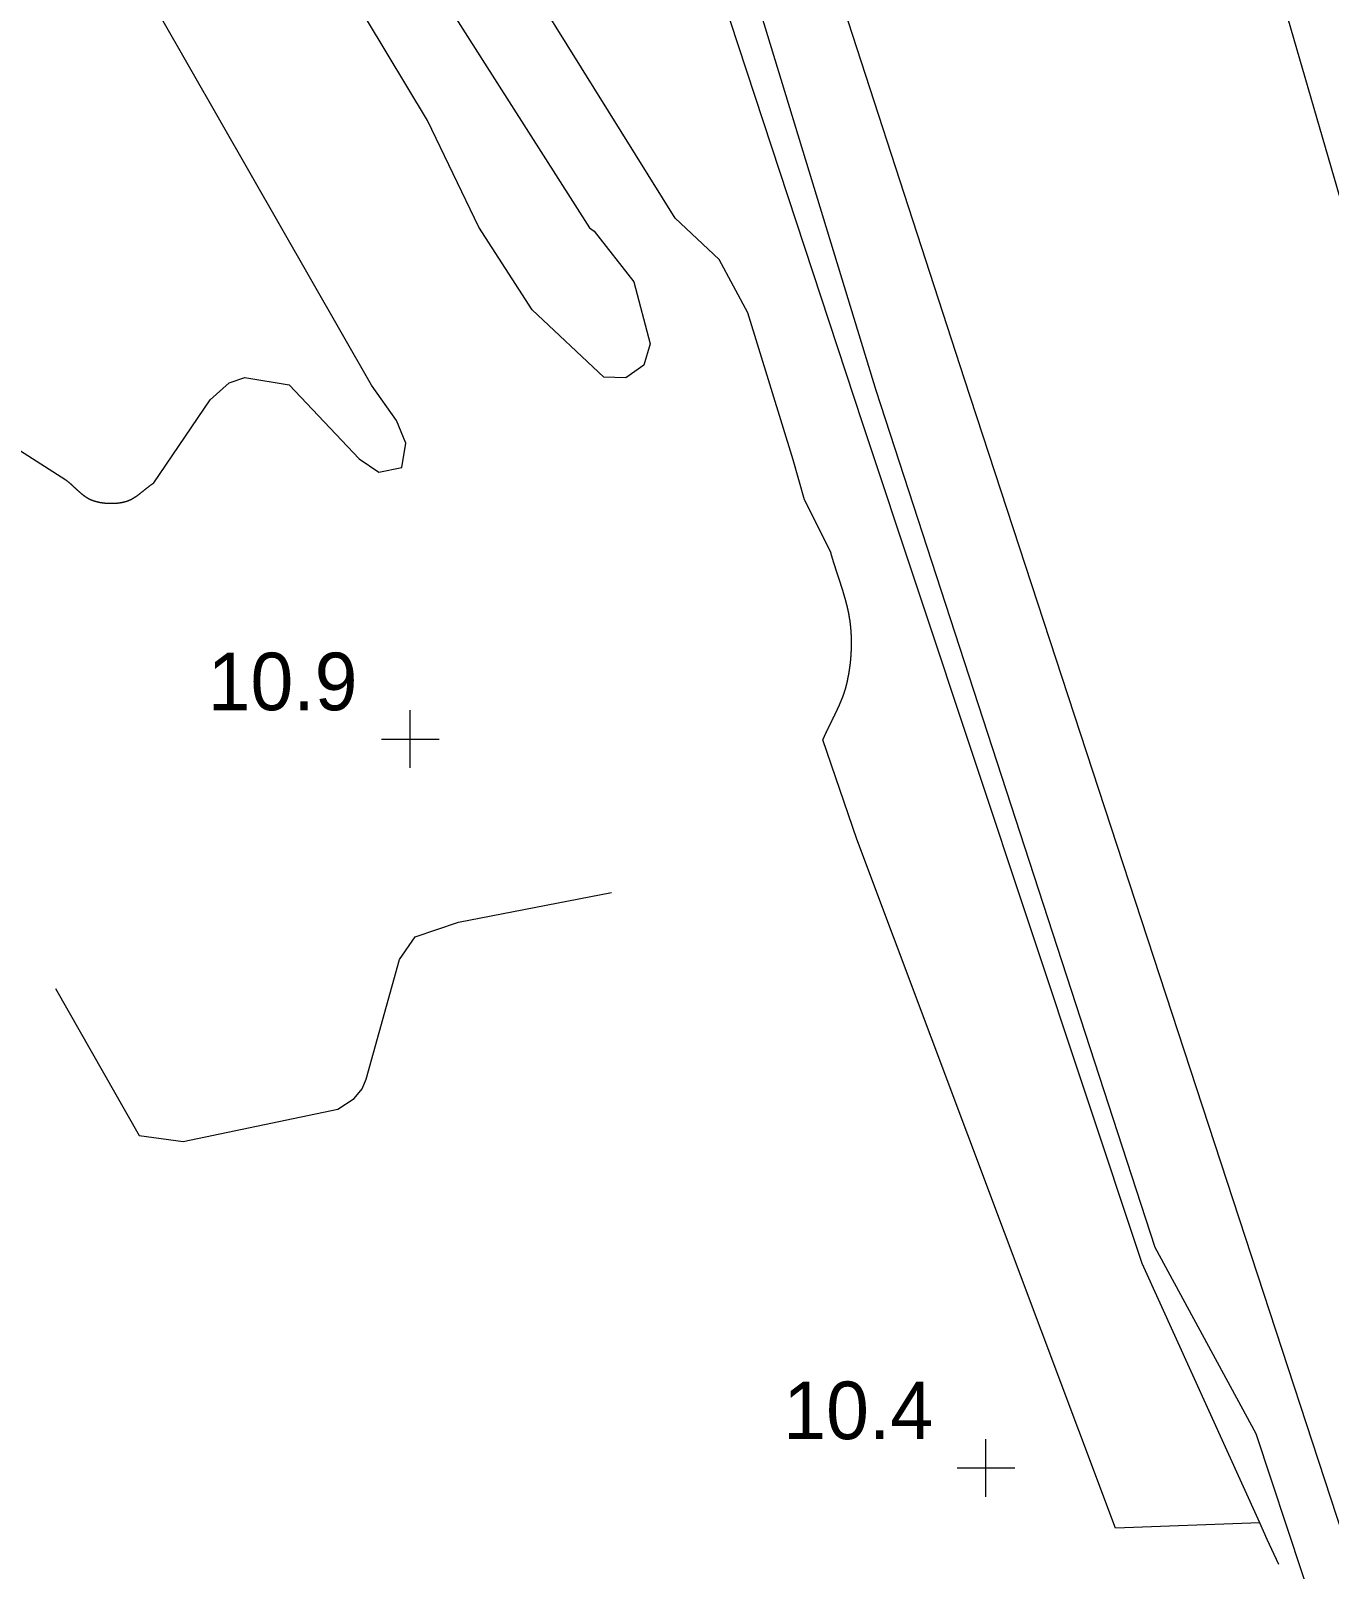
# Model space of a CAD drawing. Header units: millimetres. Extents: x 833924389 to 835767163, y 817400000 to 818811854.
# Drawn here: x 835488266 to 835510820, y 817694172 to 817720892 of the extents above; entities that cross this region are included whole.
import ezdxf
from ezdxf.enums import TextEntityAlignment as Align

# ---------------------------------------------------------------- set-up
doc = ezdxf.new("R2010")
doc.units = ezdxf.units.MM
doc.header["$LTSCALE"] = 10
doc.header["$MEASUREMENT"] = 0
doc.layers.add('01_Base_Plan', color=5, linetype='Continuous', lineweight=5)
doc.styles.add('11SW4B$0$Style-ENGINEERING', font='ENGINEERING.shx')

# ---------------------------------------------------------------- blocks, each defined once
blk = doc.blocks.new('11SW4B$0$SPOTHT')
at = {"layer": '01_Base_Plan', "linetype": 'Continuous', "lineweight": 13}
for p, q in [((0, -0.5), (0, 0.5)), ((-0.5, 0), (0.5, 0))]:
    blk.add_line(p, q, dxfattribs=at)

msp = doc.modelspace()

# ---------------------------------------------------------------- linework, layer by layer
at = {"layer": '01_Base_Plan', "linetype": 'Continuous'}
msp.add_line((835509613, 817694980), (835507108, 817694883), dxfattribs=at)
at = {"layer": '01_Base_Plan', "linetype": 'Continuous', "flags": 128}
for points in [[(835504483, 817714840), (835498961, 817731845), (835495025, 817743683), (835491388, 817754412), (835487475, 817765045), (835483811, 817774819), (835478985, 817786482), (835473241, 817798769), (835472584, 817800000), (835469132, 817806462), (835465560, 817813007), (835461789, 817819441), (835457435, 817826476), (835452873, 817833378), (835448106, 817840141), (835441242, 817849323), (835436776, 817855002)], [(835509944, 817694252), (835509745, 817694690), (835509613, 817694980), (835507571, 817699481), (835502715, 817714081), (835499841, 817722818), (835497860, 817729218), (835493383, 817742668), (835489522, 817754185), (835484186, 817768391), (835480973, 817776910), (835475060, 817790759), (835473748, 817793173), (835472689, 817793167)], [(835511055, 817717828), (835508306, 817727298), (835505112, 817738729)], [(835554744, 817554486), (835547283, 817580439), (835546907, 817581593), (835542362, 817595545), (835539089, 817605659), (835532230, 817626769), (835525926, 817646149), (835519472, 817666121), (835518148, 817670201), (835516952, 817673885), (835514642, 817681004), (835513175, 817685524), (835512871, 817686461), (835512280, 817688295), (835510358, 817694092), (835509553, 817696521), (835507797, 817699761), (835502952, 817714647), (835497791, 817731539)], [(835495008, 817722126), (835497972, 817717468), (835498054, 817717411), (835498741, 817716533), (835499022, 817715454), (835498913, 817715087), (835498602, 817714862), (835498218, 817714874), (835496975, 817716045), (835496048, 817717479), (835495158, 817719333), (835494098, 817721096)], [(835502519, 817710404), (835502519, 817710408), (835502519, 817710412), (835502519, 817710415), (835502519, 817710419), (835502518, 817710423), (835502518, 817710428), (835502518, 817710433), (835502518, 817710438), (835502517, 817710441), (835502517, 817710446), (835502517, 817710449), (835502517, 817710452), (835502516, 817710455), (835502516, 817710458), (835502516, 817710462), (835502516, 817710467), (835502515, 817710471), (835502515, 817710475), (835502515, 817710479), (835502514, 817710482), (835502514, 817710485), (835502514, 817710488), (835502514, 817710492), (835502513, 817710495), (835502513, 817710499), (835502513, 817710502), (835502513, 817710506), (835502512, 817710510), (835502512, 817710514), (835502511, 817710519), (835502511, 817710523), (835502511, 817710527), (835502510, 817710532), (835502510, 817710536), (835502509, 817710539), (835502509, 817710542), (835502509, 817710546), (835502508, 817710550), (835502508, 817710554), (835502507, 817710559), (835502507, 817710563), (835502507, 817710567), (835502506, 817710572), (835502506, 817710576), (835502505, 817710579), (835502505, 817710583), (835502504, 817710587), (835502504, 817710591), (835502503, 817710596), (835502503, 817710601), (835502502, 817710606), (835502501, 817710611), (835502501, 817710615), (835502500, 817710620), (835502500, 817710625), (835502499, 817710629), (835502498, 817710633), (835502498, 817710637), (835502497, 817710641), (835502497, 817710646), (835502496, 817710650), (835502495, 817710655), (835502495, 817710659), (835502494, 817710663), (835502493, 817710667), (835502493, 817710671), (835502492, 817710675), (835502491, 817710679), (835502491, 817710683), (835502490, 817710687), (835502490, 817710691), (835502489, 817710695), (835502488, 817710699), (835502488, 817710703), (835502487, 817710706), (835502486, 817710710), (835502486, 817710714), (835502485, 817710717), (835502484, 817710721), (835502484, 817710725), (835502483, 817710729), (835502482, 817710733), (835502482, 817710736), (835502481, 817710739), (835502481, 817710743), (835502480, 817710747), (835502479, 817710750), (835502478, 817710754), (835502478, 817710757), (835502477, 817710761), (835502476, 817710766), (835502475, 817710771), (835502474, 817710774), (835502474, 817710778), (835502473, 817710782), (835502472, 817710786), (835502471, 817710790), (835502471, 817710793), (835502470, 817710797), (835502469, 817710800), (835502468, 817710804), (835502468, 817710806), (835502467, 817710810), (835502466, 817710813), (835502466, 817710816), (835502465, 817710819), (835502464, 817710823), (835502463, 817710827), (835502463, 817710831), (835502462, 817710834), (835502461, 817710838), (835502460, 817710842), (835502459, 817710847), (835502458, 817710851), (835502457, 817710854), (835502457, 817710858), (835502455, 817710863), (835502454, 817710868), (835502454, 817710870), (835502453, 817710874), (835502452, 817710877), (835502451, 817710881), (835502450, 817710885), (835502450, 817710888), (835502449, 817710891), (835502448, 817710894), (835502447, 817710897), (835502447, 817710899), (835502446, 817710902), (835502445, 817710905), (835502445, 817710908), (835502444, 817710912), (835502443, 817710915), (835502442, 817710919), (835502441, 817710923), (835502440, 817710926), (835502440, 817710928), (835502439, 817710931), (835502438, 817710934), (835502437, 817710937), (835502437, 817710940), (835502436, 817710943), (835502435, 817710946), (835502434, 817710949), (835502434, 817710952), (835502433, 817710955), (835502432, 817710959), (835502431, 817710962), (835502430, 817710965), (835502429, 817710969), (835502428, 817710972), (835502428, 817710975), (835502427, 817710978), (835502426, 817710982), (835502425, 817710984), (835502424, 817710987), (835502423, 817710990), (835502423, 817710993), (835502422, 817710997), (835502421, 817711001), (835502420, 817711004), (835502419, 817711008), (835502418, 817711011), (835502417, 817711014), (835502416, 817711017), (835502415, 817711021), (835502414, 817711025), (835502413, 817711028), (835502412, 817711031), (835502412, 817711034), (835502411, 817711037), (835502409, 817711041), (835502409, 817711044), (835502408, 817711047), (835502407, 817711051), (835502406, 817711055), (835502405, 817711058), (835502403, 817711062), (835502402, 817711066), (835502401, 817711071), (835502400, 817711076), (835502398, 817711080), (835502398, 817711083), (835502397, 817711086), (835502396, 817711089), (835502395, 817711093), (835502394, 817711096), (835502392, 817711100), (835502391, 817711104), (835502390, 817711109), (835502389, 817711113), (835502388, 817711117), (835502386, 817711120), (835502385, 817711124), (835502384, 817711128), (835502383, 817711131), (835502382, 817711134), (835502381, 817711137), (835502380, 817711142), (835502379, 817711146), (835502377, 817711150), (835502376, 817711154), (835502375, 817711159), (835502373, 817711164), (835502372, 817711167), (835502371, 817711171), (835502370, 817711176), (835502368, 817711181), (835502367, 817711186), (835502365, 817711191), (835502364, 817711195), (835502362, 817711200), (835502361, 817711205), (835502359, 817711210), (835502358, 817711215), (835502356, 817711219), (835502355, 817711224), (835502353, 817711229), (835502351, 817711234), (835502350, 817711239), (835502348, 817711243), (835502347, 817711248), (835502345, 817711253), (835502344, 817711258), (835502342, 817711263), (835502341, 817711267), (835502339, 817711272), (835502338, 817711276), (835502337, 817711279), (835502336, 817711284), (835502334, 817711289), (835502332, 817711293), (835502331, 817711298), (835502330, 817711302), (835502329, 817711305), (835502327, 817711310), (835502326, 817711313), (835502325, 817711316), (835502324, 817711319), (835502323, 817711323), (835502322, 817711326), (835502321, 817711330), (835502320, 817711332), (835502319, 817711336), (835502317, 817711340), (835502316, 817711344), (835502315, 817711347), (835502314, 817711351), (835502313, 817711353), (835502312, 817711357), (835502311, 817711360), (835502310, 817711364), (835502308, 817711368), (835502307, 817711372), (835502306, 817711375), (835502305, 817711378), (835502304, 817711381), (835502303, 817711385), (835502302, 817711388), (835502300, 817711391), (835502299, 817711396), (835502297, 817711401), (835502296, 817711404), (835502295, 817711408), (835502294, 817711412), (835502292, 817711416), (835502291, 817711419), (835502290, 817711422), (835502289, 817711425), (835502288, 817711429), (835502287, 817711432), (835502286, 817711436), (835502284, 817711440), (835502283, 817711445), (835502282, 817711448), (835502281, 817711451), (835502280, 817711455), (835502278, 817711460), (835502277, 817711463), (835502276, 817711466), (835502275, 817711469), (835502274, 817711473), (835502273, 817711476), (835502271, 817711480), (835502270, 817711484), (835502268, 817711489), (835502267, 817711493), (835502266, 817711496), (835502265, 817711499), (835502264, 817711502), (835502263, 817711506), (835502262, 817711509), (835502261, 817711512), (835502259, 817711517), (835502258, 817711520), (835502257, 817711523), (835502256, 817711527), (835502255, 817711530), (835502254, 817711533), (835502252, 817711538), (835502251, 817711543), (835502250, 817711546), (835502249, 817711550), (835502247, 817711554), (835502246, 817711559), (835502244, 817711564), (835502243, 817711567), (835502242, 817711571), (835502240, 817711575), (835502239, 817711580), (835502237, 817711585), (835502236, 817711590), (835502234, 817711593), (835502233, 817711597), (835502232, 817711601), (835502231, 817711605), (835502230, 817711608), (835502229, 817711611), (835502227, 817711615), (835502226, 817711620), (835502224, 817711625), (835502223, 817711630), (835502221, 817711635), (835502220, 817711640), (835502218, 817711644), (835502217, 817711648), (835502216, 817711651), (835502215, 817711654), (835502214, 817711659), (835502212, 817711664), (835502211, 817711668), (835502209, 817711673), (835502208, 817711678), (835502206, 817711683), (835502205, 817711688), (835502204, 817711691), (835502202, 817711695), (835502201, 817711700), (835502199, 817711705), (835502198, 817711710), (835502197, 817711713), (835502196, 817711717), (835502194, 817711722), (835502193, 817711727), (835502191, 817711731), (835502190, 817711735), (835502189, 817711738), (835502188, 817711742), (835502187, 817711747), (835502185, 817711751), (835502185, 817711754), (835502184, 817711756), (835502183, 817711760), (835502182, 817711763), (835502181, 817711766), (835502180, 817711769), (835502179, 817711772), (835502178, 817711776), (835502177, 817711779), (835502176, 817711781), (835502175, 817711785), (835502174, 817711790), (835502172, 817711795), (835502171, 817711799), (835502170, 817711802), (835502170, 817711805), (835502169, 817711807), (835502168, 817711811), (835502167, 817711815), (835502166, 817711819), (835502164, 817711823), (835502164, 817711826), (835502163, 817711829), (835502161, 817711834), (835502161, 817711836), (835502160, 817711840), (835502159, 817711843), (835502158, 817711846), (835502157, 817711849), (835501708, 817712748), (835501506, 817713438), (835500721, 817715994), (835500223, 817716917), (835499459, 817717636), (835496893, 817721758)], [(835483757, 817721318), (835483540, 817719255), (835483652, 817718297), (835484131, 817717323), (835485102, 817716115), (835486241, 817715063), (835487486, 817713980), (835488876, 817713092)], [(835489757, 817712689), (835489760, 817712689), (835489764, 817712689), (835489768, 817712690), (835489773, 817712690), (835489777, 817712691), (835489781, 817712691), (835489784, 817712692), (835489787, 817712692), (835489791, 817712692), (835489795, 817712693), (835489798, 817712693), (835489802, 817712694), (835489807, 817712695), (835489812, 817712695), (835489816, 817712696), (835489820, 817712697), (835489825, 817712697), (835489830, 817712698), (835489834, 817712699), (835489837, 817712699), (835489840, 817712700), (835489844, 817712701), (835489848, 817712701), (835489852, 817712702), (835489856, 817712703), (835489859, 817712704), (835489863, 817712704), (835489866, 817712705), (835489870, 817712706), (835489875, 817712707), (835489878, 817712708), (835489881, 817712708), (835489884, 817712709), (835489888, 817712710), (835489892, 817712711), (835489896, 817712712), (835489900, 817712713), (835489905, 817712714), (835489908, 817712715), (835489912, 817712716), (835489917, 817712717), (835489921, 817712719), (835489926, 817712720), (835489929, 817712721), (835489933, 817712722), (835489937, 817712724), (835489940, 817712725), (835489944, 817712726), (835489948, 817712727), (835489951, 817712729), (835489954, 817712730), (835489957, 817712731), (835489961, 817712732), (835489964, 817712734), (835489969, 817712736), (835489975, 817712738), (835489979, 817712740), (835489982, 817712741), (835489986, 817712743), (835489990, 817712745), (835489993, 817712746), (835489997, 817712748), (835490001, 817712750), (835490004, 817712752), (835490007, 817712753), (835490010, 817712754), (835490012, 817712756), (835490015, 817712757), (835490017, 817712758), (835490021, 817712760), (835490024, 817712762), (835490026, 817712763), (835490029, 817712765), (835490032, 817712767), (835490036, 817712769), (835490039, 817712771), (835490043, 817712772), (835490046, 817712774), (835490049, 817712776), (835490052, 817712778), (835490055, 817712780), (835490058, 817712782), (835490061, 817712784), (835490065, 817712786), (835490068, 817712788), (835490071, 817712790), (835490074, 817712792), (835490077, 817712794), (835490080, 817712795), (835490082, 817712797), (835490085, 817712799), (835490087, 817712801), (835490090, 817712803), (835490093, 817712804), (835490096, 817712806), (835490099, 817712808), (835490102, 817712810), (835490104, 817712812), (835490107, 817712814), (835490111, 817712817), (835490114, 817712819), (835490117, 817712821), (835490120, 817712823), (835490123, 817712825), (835490126, 817712827), (835490129, 817712830), (835490132, 817712832), (835490135, 817712834), (835490138, 817712836), (835490141, 817712838), (835490143, 817712840), (835490146, 817712842), (835490150, 817712845), (835490152, 817712847), (835490154, 817712849), (835490158, 817712852), (835490162, 817712854), (835490164, 817712856), (835490167, 817712859), (835490170, 817712861), (835490173, 817712863), (835490175, 817712865), (835490178, 817712867), (835490180, 817712869), (835490183, 817712871), (835490186, 817712874), (835490189, 817712876), (835490193, 817712879), (835490196, 817712881), (835490199, 817712883), (835490201, 817712885), (835490203, 817712887), (835490206, 817712889), (835490209, 817712892), (835490213, 817712895), (835490215, 817712897), (835490218, 817712898), (835490221, 817712901), (835490224, 817712904), (835490227, 817712906), (835490230, 817712909), (835490233, 817712911), (835490235, 817712913), (835490238, 817712915), (835490241, 817712918), (835490244, 817712920), (835490247, 817712923), (835490250, 817712925), (835490254, 817712928), (835490257, 817712930), (835490260, 817712933), (835490263, 817712935), (835490266, 817712938), (835490268, 817712940), (835490271, 817712942), (835490274, 817712944), (835490277, 817712947), (835490281, 817712950), (835490284, 817712953), (835490288, 817712955), (835490292, 817712958), (835490294, 817712961), (835490297, 817712963), (835490300, 817712965), (835490302, 817712967), (835490305, 817712969), (835490308, 817712971), (835490311, 817712974), (835490314, 817712976), (835490316, 817712978), (835490319, 817712980), (835490322, 817712982), (835490324, 817712984), (835490327, 817712986), (835490331, 817712989), (835490334, 817712992), (835490337, 817712994), (835490341, 817712997), (835490344, 817712999), (835490348, 817713002), (835490350, 817713004), (835490352, 817713005), (835490356, 817713008), (835490359, 817713010), (835490362, 817713012), (835490366, 817713015), (835490370, 817713018), (835490373, 817713020), (835490376, 817713023), (835490380, 817713026), (835490383, 817713027), (835490385, 817713029), (835490389, 817713031), (835490392, 817713034), (835490395, 817713035), (835490398, 817713037), (835490401, 817713039), (835491383, 817714482), (835491711, 817714777), (835491986, 817714872), (835492756, 817714743), (835493969, 817713456), (835494309, 817713225), (835494712, 817713309), (835494779, 817713729), (835494620, 817714124), (835494186, 817714739), (835490493, 817721182)], [(835555702, 817554693), (835548086, 817580757), (835547727, 817581860), (835542669, 817597398), (835527386, 817644589), (835522834, 817658575), (835519339, 817669291), (835519020, 817670255), (835517803, 817673934), (835515779, 817680051), (835515459, 817681059), (835513959, 817685777), (835513513, 817687181), (835513078, 817688598), (835504483, 817714840)], [(835488876, 817713091), (835488879, 817713089), (835488882, 817713087), (835488886, 817713084), (835488889, 817713081), (835488892, 817713079), (835488894, 817713077), (835488897, 817713075), (835488899, 817713073), (835488902, 817713070), (835488905, 817713068), (835488908, 817713066), (835488912, 817713063), (835488915, 817713060), (835488919, 817713057), (835488922, 817713055), (835488925, 817713052), (835488928, 817713049), (835488931, 817713046), (835488934, 817713044), (835488936, 817713042), (835488939, 817713039), (835488942, 817713037), (835488945, 817713034), (835488949, 817713031), (835488951, 817713029), (835488954, 817713027), (835488956, 817713024), (835488960, 817713021), (835488962, 817713019), (835488964, 817713017), (835488967, 817713015), (835488969, 817713012), (835488972, 817713010), (835488974, 817713008), (835488976, 817713006), (835488979, 817713004), (835488982, 817713001), (835488985, 817712998), (835488989, 817712994), (835488993, 817712991), (835488997, 817712987), (835489001, 817712984), (835489004, 817712980), (835489008, 817712977), (835489012, 817712973), (835489014, 817712971), (835489017, 817712968), (835489021, 817712965), (835489024, 817712962), (835489026, 817712960), (835489029, 817712957), (835489031, 817712955), (835489034, 817712953), (835489036, 817712950), (835489039, 817712948), (835489043, 817712944), (835489046, 817712942), (835489048, 817712939), (835489052, 817712936), (835489056, 817712932), (835489060, 817712929), (835489064, 817712925), (835489067, 817712922), (835489070, 817712920), (835489074, 817712916), (835489077, 817712913), (835489079, 817712911), (835489082, 817712909), (835489085, 817712906), (835489087, 817712904), (835489090, 817712902), (835489092, 817712899), (835489095, 817712897), (835489099, 817712894), (835489101, 817712891), (835489104, 817712889), (835489107, 817712887), (835489110, 817712884), (835489112, 817712882), (835489115, 817712879), (835489118, 817712877), (835489122, 817712874), (835489125, 817712871), (835489128, 817712868), (835489131, 817712866), (835489134, 817712863), (835489138, 817712860), (835489141, 817712857), (835489143, 817712855), (835489146, 817712853), (835489149, 817712851), (835489151, 817712849), (835489154, 817712846), (835489157, 817712844), (835489160, 817712842), (835489163, 817712839), (835489166, 817712837), (835489170, 817712834), (835489174, 817712831), (835489177, 817712828), (835489180, 817712826), (835489184, 817712823), (835489187, 817712821), (835489191, 817712818), (835489194, 817712816), (835489197, 817712814), (835489201, 817712811), (835489204, 817712809), (835489207, 817712807), (835489209, 817712805), (835489213, 817712803), (835489217, 817712800), (835489220, 817712798), (835489223, 817712796), (835489226, 817712794), (835489230, 817712791), (835489233, 817712789), (835489236, 817712787), (835489239, 817712785), (835489242, 817712784), (835489245, 817712782), (835489248, 817712780), (835489251, 817712778), (835489254, 817712776), (835489258, 817712774), (835489262, 817712772), (835489265, 817712770)], [(835489265, 817712770), (835489268, 817712769), (835489271, 817712767), (835489274, 817712765), (835489278, 817712763), (835489282, 817712761), (835489285, 817712760), (835489288, 817712758), (835489292, 817712756), (835489296, 817712754), (835489298, 817712753), (835489302, 817712751), (835489306, 817712750), (835489309, 817712748), (835489314, 817712746), (835489319, 817712744), (835489323, 817712743), (835489326, 817712741), (835489330, 817712740), (835489333, 817712739), (835489336, 817712738), (835489341, 817712736), (835489345, 817712735), (835489348, 817712734), (835489350, 817712733), (835489354, 817712731), (835489358, 817712730), (835489362, 817712729), (835489366, 817712727), (835489369, 817712727), (835489372, 817712726), (835489375, 817712725), (835489379, 817712724), (835489383, 817712722), (835489386, 817712722), (835489389, 817712721), (835489393, 817712720), (835489396, 817712719), (835489399, 817712718), (835489402, 817712717), (835489406, 817712716), (835489410, 817712715), (835489414, 817712714), (835489419, 817712713), (835489423, 817712712), (835489427, 817712711), (835489430, 817712710), (835489434, 817712709), (835489439, 817712708), (835489443, 817712707), (835489448, 817712706), (835489452, 817712705), (835489456, 817712705), (835489460, 817712704), (835489464, 817712703), (835489468, 817712702), (835489473, 817712702), (835489477, 817712701), (835489480, 817712700), (835489483, 817712700), (835489487, 817712699), (835489490, 817712699), (835489494, 817712698), (835489497, 817712697), (835489501, 817712697), (835489505, 817712696), (835489509, 817712695), (835489514, 817712695), (835489518, 817712694), (835489522, 817712694), (835489526, 817712693), (835489530, 817712693), (835489533, 817712692), (835489536, 817712692), (835489539, 817712692), (835489543, 817712691), (835489547, 817712691), (835489550, 817712690), (835489555, 817712690), (835489559, 817712690), (835489563, 817712689), (835489568, 817712689), (835489571, 817712688), (835489575, 817712688), (835489580, 817712688), (835489584, 817712687), (835489588, 817712687), (835489591, 817712687), (835489595, 817712687), (835489600, 817712686), (835489604, 817712686), (835489608, 817712686), (835489612, 817712686), (835489616, 817712686), (835489619, 817712685), (835489623, 817712685), (835489626, 817712685), (835489629, 817712685), (835489633, 817712685), (835489637, 817712685), (835489641, 817712685), (835489645, 817712685), (835489649, 817712685), (835489652, 817712685), (835489657, 817712685), (835489660, 817712685), (835489664, 817712685), (835489668, 817712685), (835489672, 817712685), (835489675, 817712685), (835489679, 817712685), (835489683, 817712685), (835489686, 817712685), (835489690, 817712685), (835489695, 817712685), (835489700, 817712685), (835489705, 817712686), (835489709, 817712686), (835489712, 817712686), (835489716, 817712686), (835489722, 817712686), (835489726, 817712687), (835489730, 817712687), (835489733, 817712687), (835489736, 817712687), (835489739, 817712687), (835489743, 817712688), (835489746, 817712688), (835489750, 817712688), (835489754, 817712689), (835489757, 817712689)], [(835507108, 817694883), (835502613, 817706850), (835502024, 817708575), (835502025, 817708578), (835502027, 817708582), (835502029, 817708586), (835502031, 817708590), (835502032, 817708593), (835502033, 817708597), (835502035, 817708599), (835502036, 817708602), (835502037, 817708605), (835502038, 817708608), (835502039, 817708610), (835502041, 817708613), (835502042, 817708617), (835502044, 817708620), (835502046, 817708624), (835502047, 817708628), (835502049, 817708632), (835502051, 817708636), (835502052, 817708639), (835502054, 817708642), (835502055, 817708645), (835502056, 817708648), (835502058, 817708651), (835502059, 817708653), (835502060, 817708656), (835502062, 817708660), (835502063, 817708663), (835502065, 817708667), (835502067, 817708671), (835502069, 817708675), (835502071, 817708679), (835502072, 817708683), (835502074, 817708686), (835502076, 817708690), (835502077, 817708693), (835502079, 817708697), (835502081, 817708702), (835502083, 817708705), (835502085, 817708709), (835502086, 817708713), (835502088, 817708716), (835502090, 817708720), (835502092, 817708724), (835502093, 817708727), (835502095, 817708730), (835502097, 817708734), (835502098, 817708737), (835502100, 817708740), (835502101, 817708744), (835502103, 817708747), (835502105, 817708750), (835502106, 817708754), (835502108, 817708757), (835502110, 817708761), (835502111, 817708765), (835502114, 817708769), (835502116, 817708773), (835502117, 817708777), (835502119, 817708780), (835502121, 817708784), (835502122, 817708788), (835502124, 817708791), (835502126, 817708795), (835502128, 817708799), (835502130, 817708802), (835502131, 817708805), (835502133, 817708808), (835502134, 817708812), (835502136, 817708815), (835502138, 817708819), (835502140, 817708823), (835502142, 817708827), (835502144, 817708831), (835502145, 817708834), (835502147, 817708837), (835502149, 817708841), (835502150, 817708844), (835502152, 817708848), (835502154, 817708852), (835502156, 817708856), (835502158, 817708860), (835502160, 817708863), (835502162, 817708867), (835502163, 817708871), (835502165, 817708874), (835502167, 817708878), (835502169, 817708881), (835502171, 817708885), (835502172, 817708889), (835502175, 817708893), (835502176, 817708897), (835502178, 817708900), (835502180, 817708904), (835502182, 817708908), (835502184, 817708911), (835502185, 817708915), (835502187, 817708919), (835502189, 817708922), (835502191, 817708926), (835502193, 817708929), (835502194, 817708932), (835502196, 817708936), (835502197, 817708939), (835502199, 817708943), (835502201, 817708947), (835502203, 817708950), (835502204, 817708953), (835502206, 817708957), (835502208, 817708960), (835502210, 817708964), (835502211, 817708968), (835502214, 817708972), (835502215, 817708976), (835502218, 817708980), (835502219, 817708984), (835502221, 817708987), (835502222, 817708990), (835502224, 817708994), (835502226, 817708998), (835502228, 817709001), (835502230, 817709005), (835502231, 817709008), (835502233, 817709011), (835502235, 817709015), (835502236, 817709019), (835502238, 817709022), (835502240, 817709025), (835502241, 817709029), (835502243, 817709032), (835502244, 817709035), (835502246, 817709039), (835502248, 817709043), (835502249, 817709045), (835502251, 817709048), (835502252, 817709051), (835502254, 817709055), (835502256, 817709058), (835502257, 817709062), (835502259, 817709065), (835502260, 817709068), (835502261, 817709070), (835502263, 817709073), (835502264, 817709076), (835502265, 817709079), (835502267, 817709082), (835502268, 817709085), (835502270, 817709088), (835502271, 817709091), (835502273, 817709095), (835502274, 817709098), (835502276, 817709102), (835502277, 817709105), (835502279, 817709109), (835502281, 817709113), (835502283, 817709117), (835502285, 817709120), (835502286, 817709123), (835502287, 817709126), (835502289, 817709130), (835502291, 817709134), (835502292, 817709137), (835502293, 817709139), (835502295, 817709142), (835502296, 817709145), (835502297, 817709148), (835502299, 817709151), (835502301, 817709155), (835502302, 817709159), (835502304, 817709163), (835502305, 817709165), (835502307, 817709169), (835502308, 817709172), (835502310, 817709176), (835502312, 817709181), (835502313, 817709183), (835502314, 817709186), (835502315, 817709189), (835502317, 817709192), (835502318, 817709195), (835502320, 817709198), (835502321, 817709202), (835502323, 817709205), (835502324, 817709209), (835502326, 817709212), (835502328, 817709217), (835502329, 817709221), (835502331, 817709226), (835502333, 817709230), (835502335, 817709235), (835502337, 817709240), (835502339, 817709244), (835502341, 817709248), (835502342, 817709252), (835502343, 817709255), (835502345, 817709258), (835502346, 817709261), (835502347, 817709264), (835502349, 817709268), (835502351, 817709272), (835502352, 817709276), (835502354, 817709280), (835502355, 817709284), (835502357, 817709287), (835502358, 817709290), (835502359, 817709293), (835502360, 817709296), (835502362, 817709300), (835502363, 817709303), (835502365, 817709308), (835502366, 817709311), (835502367, 817709314), (835502369, 817709318), (835502370, 817709322), (835502371, 817709325), (835502372, 817709327), (835502374, 817709331), (835502375, 817709335), (835502377, 817709339), (835502378, 817709343), (835502379, 817709346), (835502380, 817709350), (835502382, 817709354), (835502383, 817709357), (835502384, 817709359), (835502385, 817709362), (835502386, 817709365), (835502387, 817709368), (835502388, 817709372), (835502390, 817709376), (835502391, 817709379), (835502392, 817709383), (835502394, 817709387), (835502395, 817709391), (835502396, 817709395), (835502397, 817709399), (835502399, 817709402), (835502400, 817709407), (835502401, 817709411), (835502403, 817709415), (835502404, 817709419), (835502405, 817709422), (835502406, 817709426), (835502408, 817709430), (835502409, 817709433), (835502410, 817709437), (835502411, 817709441), (835502412, 817709445), (835502413, 817709449), (835502414, 817709452), (835502416, 817709456), (835502417, 817709460), (835502418, 817709462), (835502419, 817709466), (835502420, 817709470), (835502421, 817709473), (835502422, 817709477), (835502423, 817709480), (835502423, 817709483), (835502424, 817709486), (835502425, 817709490), (835502426, 817709494), (835502427, 817709498), (835502428, 817709501), (835502430, 817709506), (835502431, 817709510), (835502432, 817709514), (835502433, 817709519), (835502434, 817709522), (835502435, 817709526), (835502436, 817709531), (835502437, 817709534), (835502438, 817709538), (835502438, 817709541), (835502439, 817709544), (835502440, 817709547), (835502441, 817709550), (835502442, 817709554), (835502443, 817709559), (835502444, 817709564), (835502445, 817709569), (835502446, 817709573), (835502446, 817709576), (835502447, 817709578), (835502448, 817709581), (835502449, 817709585), (835502450, 817709589), (835502450, 817709592), (835502451, 817709595), (835502452, 817709599), (835502452, 817709602), (835502453, 817709604), (835502454, 817709608), (835502454, 817709611), (835502455, 817709614), (835502456, 817709618), (835502457, 817709622), (835502458, 817709626), (835502458, 817709630), (835502459, 817709634), (835502460, 817709638), (835502461, 817709642), (835502461, 817709646), (835502462, 817709650), (835502463, 817709654), (835502464, 817709658), (835502465, 817709663), (835502466, 817709667), (835502467, 817709672), (835502467, 817709676), (835502468, 817709679), (835502469, 817709683), (835502469, 817709687), (835502470, 817709689), (835502470, 817709692), (835502471, 817709695), (835502472, 817709698), (835502472, 817709702), (835502473, 817709705), (835502473, 817709709), (835502474, 817709713), (835502475, 817709717), (835502476, 817709721), (835502476, 817709724), (835502477, 817709728), (835502478, 817709732), (835502478, 817709737), (835502479, 817709742), (835502480, 817709746), (835502481, 817709750), (835502481, 817709754), (835502482, 817709757), (835502482, 817709761), (835502483, 817709766), (835502484, 817709771), (835502485, 817709774), (835502485, 817709778), (835502486, 817709782), (835502486, 817709785), (835502487, 817709789), (835502487, 817709793), (835502488, 817709797), (835502489, 817709801), (835502489, 817709805), (835502490, 817709809), (835502491, 817709814), (835502491, 817709817), (835502492, 817709821), (835502492, 817709824), (835502493, 817709828), (835502493, 817709833), (835502494, 817709837), (835502494, 817709841), (835502495, 817709845), (835502495, 817709848), (835502496, 817709851), (835502496, 817709854), (835502497, 817709858), (835502497, 817709861), (835502497, 817709865), (835502498, 817709868), (835502498, 817709872), (835502499, 817709876), (835502499, 817709880), (835502500, 817709884), (835502500, 817709889), (835502501, 817709894), (835502502, 817709899), (835502502, 817709904), (835502503, 817709907), (835502503, 817709911), (835502503, 817709915), (835502504, 817709918), (835502504, 817709922), (835502505, 817709926), (835502505, 817709930), (835502506, 817709934), (835502506, 817709938), (835502507, 817709943), (835502507, 817709947), (835502507, 817709952), (835502508, 817709956), (835502508, 817709960), (835502509, 817709964), (835502509, 817709968), (835502509, 817709972), (835502510, 817709975), (835502510, 817709978), (835502510, 817709983), (835502511, 817709986), (835502511, 817709989), (835502511, 817709993), (835502512, 817709997), (835502512, 817710000), (835502512, 817710004), (835502512, 817710008), (835502513, 817710012), (835502513, 817710017), (835502514, 817710021), (835502514, 817710025), (835502514, 817710030), (835502515, 817710034), (835502515, 817710039), (835502515, 817710042), (835502515, 817710046), (835502516, 817710049), (835502516, 817710054), (835502516, 817710058), (835502516, 817710062), (835502517, 817710065), (835502517, 817710068), (835502517, 817710071), (835502517, 817710075), (835502517, 817710079), (835502518, 817710083), (835502518, 817710087), (835502518, 817710090), (835502518, 817710094), (835502519, 817710097), (835502519, 817710101), (835502519, 817710105), (835502519, 817710109), (835502519, 817710113), (835502520, 817710117), (835502520, 817710121), (835502520, 817710125), (835502520, 817710128), (835502520, 817710132), (835502520, 817710137), (835502521, 817710141), (835502521, 817710145), (835502521, 817710149), (835502521, 817710152), (835502521, 817710155), (835502521, 817710158), (835502521, 817710161), (835502521, 817710164), (835502521, 817710167), (835502522, 817710170), (835502522, 817710174), (835502522, 817710178), (835502522, 817710182), (835502522, 817710185), (835502522, 817710189), (835502522, 817710193), (835502522, 817710198), (835502522, 817710202), (835502522, 817710205), (835502522, 817710209), (835502523, 817710213), (835502523, 817710217), (835502523, 817710222), (835502523, 817710226), (835502523, 817710230), (835502523, 817710234), (835502523, 817710239), (835502523, 817710243), (835502523, 817710247), (835502523, 817710251), (835502523, 817710256), (835502523, 817710260), (835502523, 817710265), (835502523, 817710269), (835502523, 817710272), (835502523, 817710275), (835502523, 817710279), (835502523, 817710283), (835502523, 817710288), (835502523, 817710292), (835502523, 817710296), (835502523, 817710300), (835502523, 817710303), (835502523, 817710306), (835502522, 817710310), (835502522, 817710314), (835502522, 817710318), (835502522, 817710322), (835502522, 817710327), (835502522, 817710331), (835502522, 817710336), (835502522, 817710339), (835502522, 817710343), (835502522, 817710346), (835502522, 817710350), (835502521, 817710353), (835502521, 817710356), (835502521, 817710359), (835502521, 817710364), (835502521, 817710367), (835502521, 817710372), (835502521, 817710377), (835502520, 817710380), (835502520, 817710384), (835502520, 817710389), (835502520, 817710393), (835502520, 817710396), (835502520, 817710400), (835502519, 817710404)], [(835488697, 817704261), (835490149, 817701703), (835490912, 817701599), (835493600, 817702162), (835493886, 817702347), (835494020, 817702515), (835494091, 817702685), (835494672, 817704760), (835494941, 817705156), (835495696, 817705410), (835498355, 817705925)]]:
    msp.add_lwpolyline(points, dxfattribs=at)

# ---------------------------------------------------------------- block references
at = {"layer": '01_Base_Plan', "linetype": 'Continuous', "xscale": 1000, "yscale": 1000, "zscale": 1000}
for p in [(835494858, 817708591, 10900), (835504857, 817695931, 10400)]:
    msp.add_blockref('11SW4B$0$SPOTHT', p, dxfattribs=at)

# ---------------------------------------------------------------- texts
at = {"layer": '01_Base_Plan', "linetype": 'Continuous', "style": '11SW4B$0$Style-ENGINEERING'}
for s, p in [('10.9', (835493941, 817709091, 10900)), ('10.4', (835503940, 817696431, 10400))]:
    msp.add_text(s, height=1000, dxfattribs=at).set_placement(p, align=Align.RIGHT)

doc.saveas('drawing.dxf')
